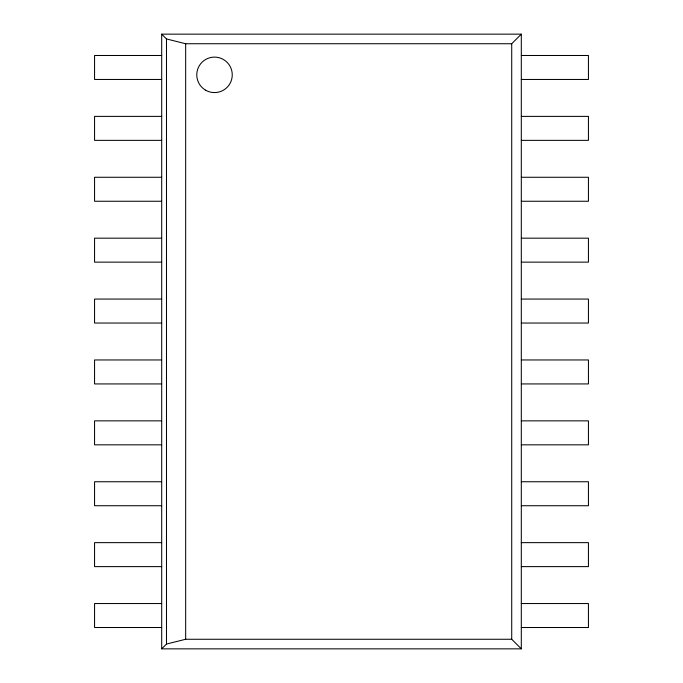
<?xml version="1.0" encoding="UTF-8"?>
<svg xmlns="http://www.w3.org/2000/svg" width="683" height="683" viewBox="0 0 683 683"><rect width="100%" height="100%" fill="white"/><g stroke="black" fill="none" stroke-linecap="round" stroke-linejoin="round"><path stroke-width="1.02" d="M521.308 648.85L511.721 639.262L511.721 43.738L521.308 34.15L161.692 34.15L161.692 648.85L521.308 648.85L521.308 34.15M161.692 648.85L166.49 644.052L185.665 639.262L511.721 639.262M161.692 34.15L166.49 38.948L185.665 43.738L511.721 43.738M161.692 55.485L94.561 55.485L94.561 79.459L161.692 79.459M521.308 55.485L588.439 55.485L588.439 79.459L521.308 79.459M161.692 116.383L94.561 116.383L94.561 140.357L161.692 140.357M521.308 116.383L588.439 116.383L588.439 140.357L521.308 140.357M161.692 177.273L94.561 177.273L94.561 201.254L161.692 201.254M521.308 177.273L588.439 177.273L588.439 201.254L521.308 201.254M161.692 238.171L94.561 238.171L94.561 262.144L161.692 262.144M521.308 238.171L588.439 238.171L588.439 262.144L521.308 262.144M161.692 299.069L94.561 299.069L94.561 323.042L161.692 323.042M521.308 299.069L588.439 299.069L588.439 323.042L521.308 323.042M161.692 359.958L94.561 359.958L94.561 383.931L161.692 383.931M521.308 359.958L588.439 359.958L588.439 383.931L521.308 383.931M161.692 420.856L94.561 420.856L94.561 444.829L161.692 444.829M521.308 420.856L588.439 420.856L588.439 444.829L521.308 444.829M161.692 481.746L94.561 481.746L94.561 505.727L161.692 505.727M521.308 481.746L588.439 481.746L588.439 505.727L521.308 505.727M161.692 542.644L94.561 542.644L94.561 566.617L161.692 566.617M521.308 542.644L588.439 542.644L588.439 566.617L521.308 566.617M161.692 603.541L94.561 603.541L94.561 627.515L161.692 627.515M521.308 603.541L588.439 603.541L588.439 627.515L521.308 627.515M185.665 43.738L185.665 639.262M166.49 38.948L166.49 644.052M205.643 90.207A17.741 17.741 0 0 0 232.254 74.84A17.741 17.741 0 0 0 205.643 59.481A17.741 17.741 0 0 0 205.643 90.207"/></g></svg>
